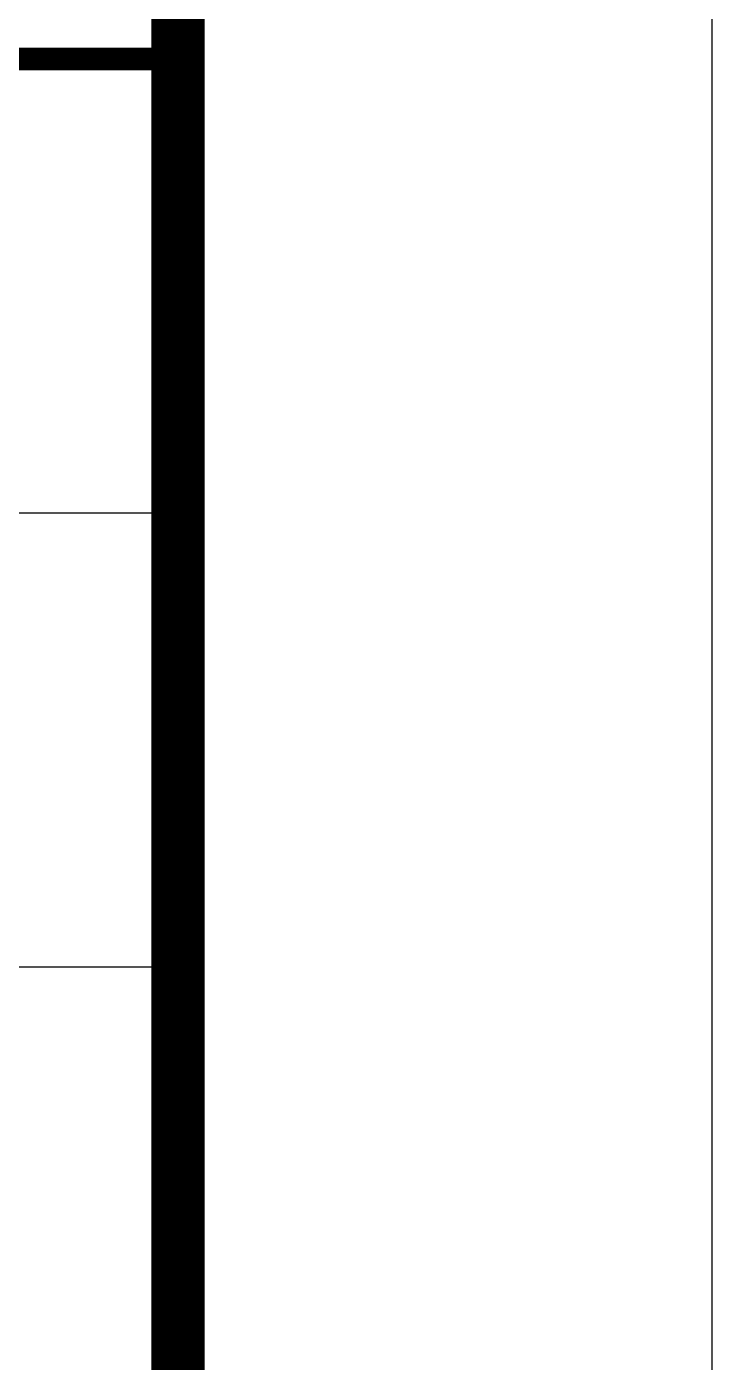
# Model space of a CAD drawing. Extents: x 343352 to 432452, y 769729 to 1078684.
# Drawn here: x 401470 to 402752, y 1006117 to 1008618 of the extents above; entities that cross this region are included whole.
import ezdxf

# ---------------------------------------------------------------- set-up
doc = ezdxf.new("R2010")
doc.units = 0
doc.header["$LTSCALE"] = 1000
doc.header["$MEASUREMENT"] = 0
doc.layers.add('PUB_TITLE', color=4, linetype='Continuous')

msp = doc.modelspace()

# ---------------------------------------------------------------- linework, layer by layer
at = {"layer": 'PUB_TITLE'}
for p, q in [((396142.5, 1007707.1), (401752.5, 1007707.1)), ((396142.5, 1006857.1), (401752.5, 1006857.1))]:
    msp.add_line(p, q, dxfattribs=at)
msp.add_lwpolyline([(343352.5, 991835.2), (402752.5, 991835.2), (402752.5, 1033835.2), (343352.5, 1033835.2)], close=True, dxfattribs=at)
at = {"layer": 'PUB_TITLE', "const_width": 100}
msp.add_lwpolyline([(345852.5, 992835.2), (401752.5, 992835.2), (401752.5, 1032835.2), (345852.5, 1032835.2)], close=True, dxfattribs=at)
at = {"layer": 'PUB_TITLE', "lineweight": 40, "const_width": 42.5}
msp.add_lwpolyline([(396142.5, 1008557.1), (401752.5, 1008557.1)], dxfattribs=at)

doc.saveas('drawing.dxf')
